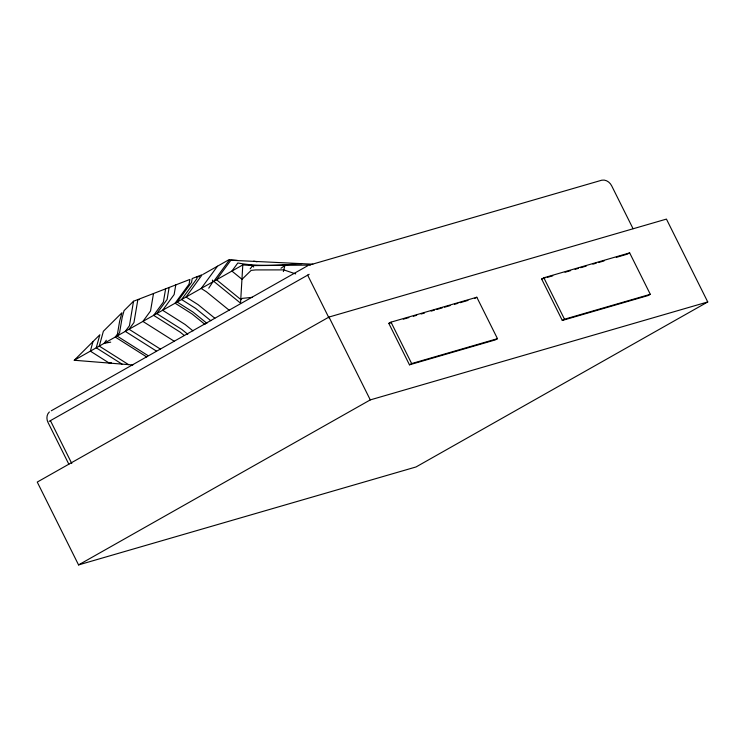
<?xml version="1.0" encoding="UTF-8"?>
<svg xmlns="http://www.w3.org/2000/svg" width="745" height="745" viewBox="0 0 745 745"><rect width="100%" height="100%" fill="white"/><g stroke="black" fill="none" stroke-linecap="round" stroke-linejoin="round"><path stroke-width="1.12" d="M237.376 260.387L229.572 259.763L213.759 281.34L240.542 303.131L242.796 264.913L252.685 265.611L310.199 265.09M153.507 293.511L150.527 311.01L142.9 321.421L174.228 341.238M165.623 288.827L163.379 302.051L153.638 315.349L180.15 332.13L184.239 335.436M169.143 287.458L167.103 299.453L156.748 313.589L181.873 329.476L187.787 334.281M175.783 284.897L174.134 294.554L162.624 310.265L185.114 324.494L192.992 330.882M283.361 271.58L284.879 265.565L282.774 264.987M92.985 341.601L90.359 351.146L109.217 363.076L111.48 362.824M208.749 288.175L212.865 281.843L212.39 280.064M106.33 340.242L104.179 343.324L110.716 342.151M217.484 266.207L201.187 288.455L206.412 291.761L229.274 310.302M250.162 268.861L252.685 265.611L253.672 267.055M49.366 411.948C46.479 414.574 46.311 419.025 47.978 422.368L68.838 464.21M132.833 364.976L74.249 360.254L99.839 334.775L96.254 347.813L122.003 364.1M205.043 324.475L192.005 313.906L175.103 303.206L189.072 284.134L189.873 279.45L133.523 301.241L124.052 310.674L122.161 317.538L119.6 332.568L117.067 336.032L147.948 355.57M280.977 268.237L284.879 265.565M203.189 274.29L229.162 259.605M74.249 360.254L242.796 264.913M51.275 410.784L307.787 265.686M49.179 421.353L309.175 274.29M328.983 317.053L37.25 482.071L78.56 564.915L416.017 466.966L707.75 301.949L666.44 219.095L328.983 317.053L370.284 399.897L707.75 301.949M388.815 323.386L391.004 322.147L476.819 297.246L497.474 338.668L495.285 339.906L409.471 364.817L388.815 323.386L391.041 322.743M474.63 298.484L476.819 297.246M541.652 279.03L543.841 277.792L629.655 252.881L650.301 294.303L648.113 295.542L562.298 320.452L541.652 279.03L544.995 278.062M409.471 364.817L411.659 363.569L497.474 338.668M628.193 253.71L629.655 252.881M78.56 564.915L370.284 399.897M562.298 320.452L564.496 319.214L650.301 294.303M309.892 264.922L601.774 180.197C605.909 179.34 609.932 182.208 611.673 185.822L633.045 228.687M403.306 319.186L408.875 317.566M413.335 316.271L416.678 315.303M421.139 314.008L424.482 313.04M431.169 311.103L434.512 310.125M436.738 309.482L442.306 307.862M444.542 307.219L450.11 305.599M454.571 304.305L457.914 303.336M460.14 302.684L467.944 300.421M547.221 277.41L552.79 275.799M565.055 272.242L570.623 270.621M575.084 269.327L578.427 268.358M580.653 267.706L586.222 266.095M592.908 264.149L596.251 263.181M598.486 262.529L604.055 260.918M616.32 257.36L627.458 254.119M252.462 297.32L242.237 298.373L240.942 299.63L216.544 279.766L230.838 260.256L312.853 264.196M133.523 301.241L129.453 325.705L125.29 331.376L156.441 351.081M301.632 263.702C280.446 265.015 258.841 266.961 237.832 262.985L231.909 271.078L242.023 279.31L251.167 270.379L255.628 269.923L283.789 269.886L295.69 273.909M199.436 276.767L197.211 276.609L196.857 278.714L181.603 299.527L195.6 308.383L210.844 320.741M139.231 299.658L137.862 299.565L133.951 322.566L129.053 329.253L160.52 349.163M253.663 261.178L257.025 261.765M249.24 264.866L252.685 265.611L248.597 264.568M146.718 356.967L115.261 337.057L117.44 334.077L119.638 321.151L121.947 312.76L103.369 331.264L99.281 346.099L128.587 364.631M214.821 318.227L198.049 304.621L186.036 297.022L202.212 274.672L192.21 278.537L191.549 282.411L177.17 302.032L193.151 312.146L206.905 323.302M543.841 277.792L564.496 319.214M391.004 322.147L411.659 363.569M307.629 275.119L329.001 317.985M50.409 420.618L71.781 463.483"/></g></svg>
